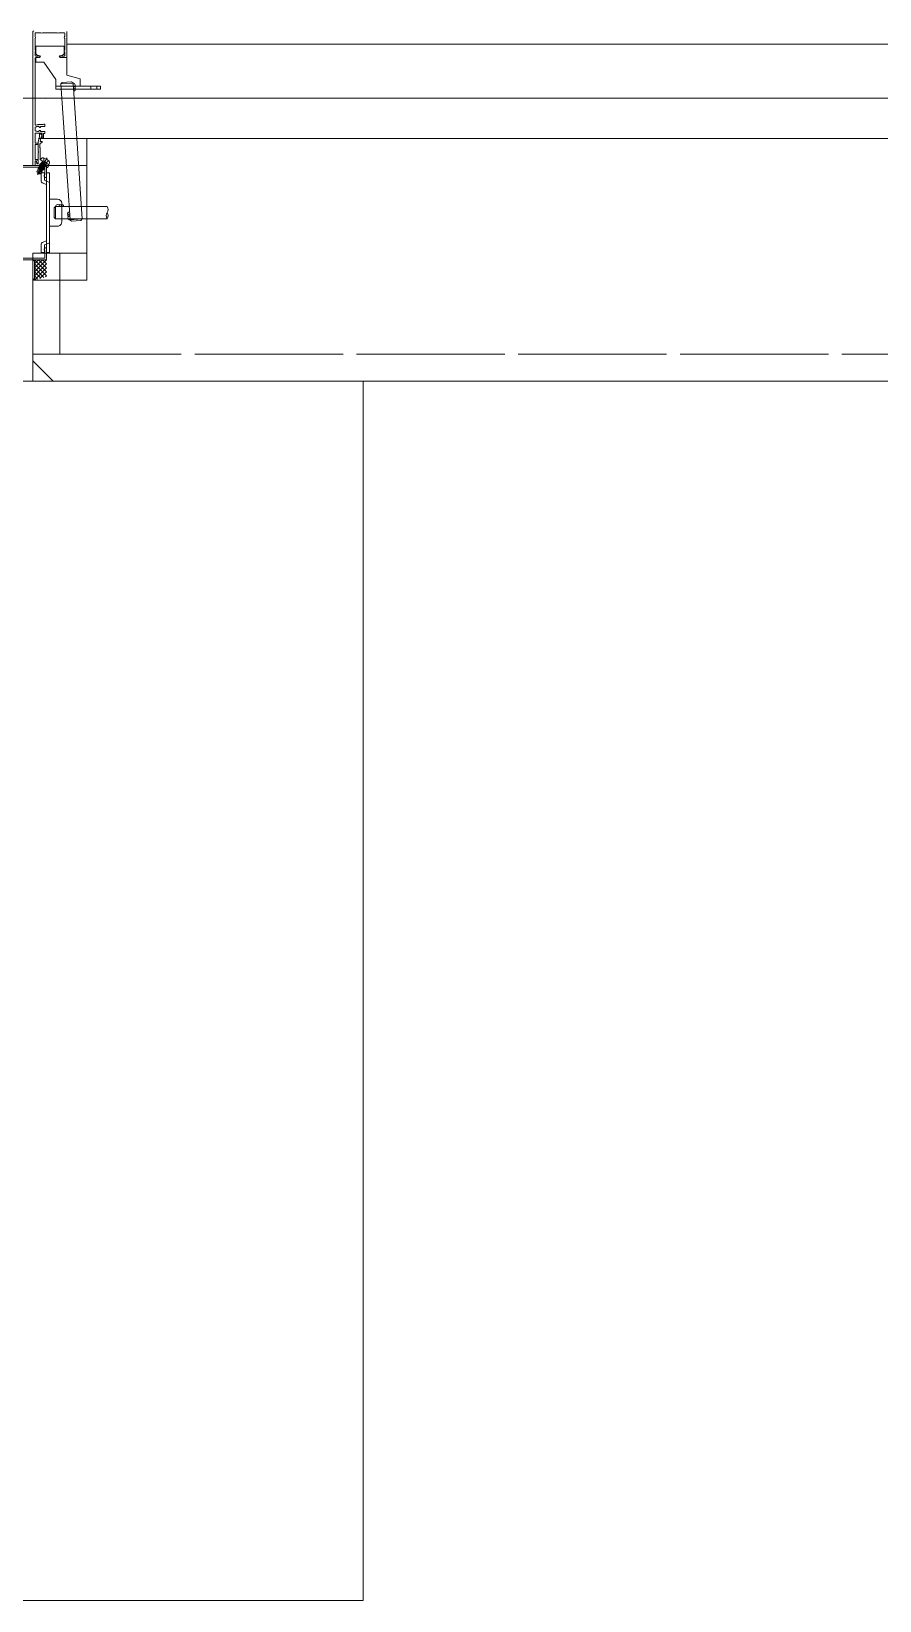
# Model space of a CAD drawing. Units: millimetres at full size, sheet at 1:30. Extents: x -16828 to 149130, y 47892 to 100313.
# Drawn here: x -1301 to -672, y 49751 to 50915 of the extents above; entities that cross this region are included whole.
import ezdxf

# ---------------------------------------------------------------- set-up
doc = ezdxf.new("R2010")
doc.units = ezdxf.units.MM
doc.header["$LTSCALE"] = 30
doc.linetypes.add('DASHED1', pattern=[1.8, 1.2, -0.6])
doc.linetypes.add('DASHED3', pattern=[4, 3, -1])
for name, color, linetype, lineweight in [('0-1', 7, 'Continuous', 15), ('2-1_躯体', 7, 'Continuous', 15), ('2-3_間仕切り', 7, 'Continuous', 15), ('2-A_建具', 7, 'Continuous', 15)]:
    doc.layers.add(name, color=color, linetype=linetype, lineweight=lineweight)

msp = doc.modelspace()

# ---------------------------------------------------------------- linework, layer by layer
at = {"layer": '0-1', "linetype": 'DASHED1'}
msp.add_line((-1260.04, 50835.86), (-2570.04, 50835.86), dxfattribs=at)
at = {"layer": '0-1'}
for p, q in [((-1260.04, 50835.86), (-90.04, 50835.86)), ((-1300.04, 50750.86), (-1300.04, 50670.86)), ((-1300.04, 50750.86), (-1260.04, 50750.86)), ((-1285.04, 50655.86), (-1300.04, 50670.86)), ((-6110.04, 50655.86), (31079.96, 50655.86)), ((-1055.04, 50655.86), (-1055.04, 49750.86))]:
    msp.add_line(p, q, dxfattribs=at)
at = {"layer": '0-1', "linetype": 'DASHED3'}
for p, q in [((-1280.04, 50750.86), (-1280.04, 50675.86)), ((-1280.04, 50675.86), (21780.96, 50675.86))]:
    msp.add_line(p, q, dxfattribs=at)
at = {"layer": '0-1'}
msp.add_lwpolyline([(-2755.04, 50655.86), (-2755.04, 49750.86), (-1055.04, 49750.86)], dxfattribs=at)
at = {"layer": '2-1_躯体'}
for p, q in [((-1260.04, 50835.86), (-1260.04, 50730.86)), ((-1260.04, 50835.86), (-90.04, 50835.86)), ((-1300.04, 50730.86), (-1260.04, 50730.86)), ((-1300.04, 50730.86), (-1300.04, 50655.86)), ((-1300.04, 50655.86), (769.96, 50655.86))]:
    msp.add_line(p, q, dxfattribs=at)
at = {"layer": '2-1_躯体', "linetype": 'DASHED3'}
msp.add_line((-1300.04, 50675.86), (769.96, 50675.86), dxfattribs=at)
at = {"layer": '2-3_間仕切り'}
msp.add_line((-1275.04, 50905.86), (-160.04, 50905.86), dxfattribs=at)
msp.add_lwpolyline([(-5900.04, 55195.86), (-5900.04, 51255.86), (-5510.04, 51255.86), (-5510.04, 50865.86), (-120.04, 50865.86)], dxfattribs=at)
at = {"layer": '2-A_建具'}
for p, q in [((-1275.04, 50882.91), (-1275.04, 50915.36)), ((-1298.04, 50904.41), (-1298.04, 50898.81)), ((-1277.04, 50904.41), (-1298.04, 50904.41)), ((-1277.04, 50898.81), (-1277.04, 50904.41)), ((-1298.54, 50895.36), (-1298.54, 50846.19)), ((-1298.04, 50898.81), (-1296.54, 50897.31)), ((-1298.04, 50895.91), (-1298.04, 50892.41)), ((-1295.24, 50895.91), (-1298.04, 50895.91)), ((-1295.79, 50895.86), (-1298.04, 50895.86)), ((-1296.54, 50897.31), (-1295.24, 50897.31)), ((-1279.84, 50897.31), (-1278.54, 50897.31)), ((-1275.04, 50895.91), (-1279.84, 50895.91)), ((-1275.54, 50895.86), (-1279.29, 50895.86)), ((-1278.54, 50897.31), (-1277.04, 50898.81)), ((-1283.04, 50879.56), (-1283.04, 50872.41)), ((-1265.04, 50880.23), (-1275.04, 50882.91)), ((-1270.35, 50876.96), (-1271.42, 50877.89)), ((-1265.04, 50880.23), (-1265.04, 50874.71)), ((-1291.24, 50865.66), (-1291.04, 50865.86)), ((-1250.04, 50874.71), (-1283.04, 50874.71)), ((-1283.04, 50872.41), (-1250.04, 50872.41)), ((-1270.35, 50876.96), (-1279.33, 50876.36)), ((-1272.53, 50775.56), (-1279.33, 50876.36)), ((-1263.55, 50776.16), (-1270.35, 50876.96)), ((-1257.19, 50872.41), (-1257.19, 50874.71)), ((-1252.69, 50872.41), (-1252.69, 50874.71)), ((-1250.04, 50872.41), (-1250.04, 50874.71)), ((-1298.36, 50843.36), (-1298.32, 50843.21)), ((-1298.32, 50842.71), (-1298.36, 50842.56)), ((-1297.39, 50844.55), (-1297.54, 50844.54)), ((-1296.62, 50844.8), (-1296.74, 50844.75)), ((-1295.74, 50844.58), (-1295.83, 50844.66)), ((-1294.84, 50844.11), (-1294.98, 50844.11)), ((-1291.94, 50846.46), (-1291.24, 50846.46)), ((-1297.54, 50841.39), (-1297.39, 50841.37)), ((-1296.74, 50841.17), (-1296.62, 50841.12)), ((-1295.83, 50841.26), (-1295.74, 50841.35)), ((-1294.98, 50841.81), (-1294.84, 50841.81)), ((-1294.37, 50820.01), (-1293.73, 50820.93)), ((-1288.31, 50816.51), (-1294.37, 50820.01)), ((-1291.92, 50817.25), (-1289.46, 50821.51)), ((-2570.04, 50815.86), (-1260.04, 50815.86)), ((-1296.12, 50813.28), (-1297.26, 50811.3)), ((-1297.26, 50811.3), (-1296.47, 50809.68)), ((-1296, 50811.6), (-1297.23, 50811.37)), ((-1293.52, 50814.48), (-1296.81, 50808.8)), ((-1295.59, 50810.91), (-1296.47, 50809.68)), ((-1296.21, 50809.53), (-1296.47, 50809.68)), ((-1296.16, 50813.87), (-1296.25, 50813.72)), ((-1296.25, 50813.72), (-1296.03, 50813.34)), ((-1296.25, 50813.72), (-1293.63, 50812.77)), ((-1296.03, 50809.84), (-1296.21, 50809.53)), ((-1294.41, 50809.65), (-1296.21, 50809.53)), ((-1296.16, 50813.87), (-1295.72, 50813.87)), ((-1293.49, 50812.9), (-1296.16, 50813.87)), ((-1294.23, 50812.19), (-1296.12, 50813.28)), ((-1296.07, 50813.26), (-1296.03, 50813.34)), ((-1293.78, 50812.62), (-1296.03, 50813.34)), ((-1294.57, 50809.97), (-1296.03, 50809.84)), ((-1295.81, 50814.48), (-1295.9, 50814.32)), ((-1295.9, 50814.32), (-1295.68, 50813.95)), ((-1295.9, 50814.32), (-1292.12, 50812.95)), ((-1295.81, 50814.48), (-1295.37, 50814.48)), ((-1292.03, 50813.1), (-1295.81, 50814.48)), ((-1295.72, 50813.87), (-1295.68, 50813.95)), ((-1295.72, 50813.87), (-1292.6, 50812.88)), ((-1292.56, 50812.95), (-1295.68, 50813.95)), ((-1295.59, 50810.91), (-1293.39, 50812.99)), ((-1295.46, 50815.08), (-1295.55, 50814.93)), ((-1295.55, 50814.93), (-1295.33, 50814.55)), ((-1295.55, 50814.93), (-1291.77, 50813.56)), ((-1295.46, 50815.08), (-1295.02, 50815.08)), ((-1291.68, 50813.71), (-1295.46, 50815.08)), ((-1295.37, 50814.48), (-1295.33, 50814.55)), ((-1295.37, 50814.48), (-1292.25, 50813.48)), ((-1292.21, 50813.56), (-1295.33, 50814.55)), ((-1295.11, 50815.69), (-1295.2, 50815.54)), ((-1295.2, 50815.54), (-1294.98, 50815.16)), ((-1295.2, 50815.54), (-1291.42, 50814.16)), ((-1295.11, 50815.69), (-1294.67, 50815.69)), ((-1291.33, 50814.32), (-1295.11, 50815.69)), ((-1295.02, 50815.08), (-1294.98, 50815.16)), ((-1295.02, 50815.08), (-1291.9, 50814.09)), ((-1291.86, 50814.16), (-1294.98, 50815.16)), ((-1294.76, 50816.29), (-1294.85, 50816.14)), ((-1294.85, 50816.14), (-1294.63, 50815.76)), ((-1294.85, 50816.14), (-1291.07, 50814.77)), ((-1294.76, 50816.29), (-1294.32, 50816.29)), ((-1290.98, 50814.92), (-1294.76, 50816.29)), ((-1294.67, 50815.69), (-1294.63, 50815.76)), ((-1294.67, 50815.69), (-1291.55, 50814.69)), ((-1291.51, 50814.77), (-1294.63, 50815.76)), ((-1294.5, 50816.75), (-1294.28, 50816.37)), ((-1294.32, 50816.29), (-1294.28, 50816.37)), ((-1294.32, 50816.29), (-1291.2, 50815.3)), ((-1294.06, 50817.51), (-1294.15, 50817.36)), ((-1294.15, 50817.36), (-1293.93, 50816.98)), ((-1294.15, 50817.36), (-1290.37, 50815.98)), ((-1293.97, 50816.9), (-1293.93, 50816.98)), ((-1290.81, 50815.98), (-1293.93, 50816.98)), ((-1293.91, 50803.98), (-1293.91, 50810.36)), ((-1293.91, 50810.36), (-1291.61, 50810.36)), ((-1293.8, 50817.96), (-1293.58, 50817.58)), ((-1293.8, 50817.96), (-1290.02, 50816.59)), ((-1293.62, 50817.51), (-1293.58, 50817.58)), ((-1293.62, 50817.51), (-1290.5, 50816.51)), ((-1290.46, 50816.59), (-1293.58, 50817.58)), ((-1293.26, 50811.63), (-1293.52, 50811.78)), ((-1293.45, 50818.57), (-1293.23, 50818.19)), ((-1289.98, 50816.67), (-1293.4, 50818.64)), ((-1293.3, 50811.66), (-1292.91, 50812.35)), ((-1293.27, 50818.11), (-1293.23, 50818.19)), ((-1291.86, 50817.75), (-1293.23, 50818.19)), ((-1293.09, 50818.69), (-1293.19, 50818.52)), ((-1293.07, 50812.56), (-1292.47, 50812.35)), ((-1293.02, 50815.35), (-1292.42, 50816.39)), ((-1292.38, 50812.5), (-1292.98, 50812.72)), ((-1292.6, 50812.88), (-1292.56, 50812.95)), ((-1292.38, 50812.5), (-1292.6, 50812.88)), ((-1292.12, 50812.95), (-1292.56, 50812.95)), ((-1292.38, 50812.5), (-1292.47, 50812.35)), ((-1292.25, 50813.48), (-1292.21, 50813.56)), ((-1292.03, 50813.1), (-1292.25, 50813.48)), ((-1291.77, 50813.56), (-1292.21, 50813.56)), ((-1292.03, 50813.1), (-1292.12, 50812.95)), ((-1291.9, 50814.09), (-1291.86, 50814.16)), ((-1291.68, 50813.71), (-1291.9, 50814.09)), ((-1291.42, 50814.16), (-1291.86, 50814.16)), ((-1291.68, 50813.71), (-1291.77, 50813.56)), ((-1291.61, 50810.36), (-1291.61, 50804.86)), ((-1291.55, 50814.69), (-1291.51, 50814.77)), ((-1291.33, 50814.32), (-1291.55, 50814.69)), ((-1291.07, 50814.77), (-1291.51, 50814.77)), ((-1291.33, 50814.32), (-1291.42, 50814.16)), ((-1291.2, 50815.3), (-1291.16, 50815.38)), ((-1290.98, 50814.92), (-1291.2, 50815.3)), ((-1290.98, 50814.92), (-1291.07, 50814.77)), ((-1290.85, 50815.91), (-1290.81, 50815.98)), ((-1290.63, 50815.53), (-1290.85, 50815.91)), ((-1290.37, 50815.98), (-1290.81, 50815.98)), ((-1290.5, 50816.51), (-1290.46, 50816.59)), ((-1290.28, 50816.13), (-1290.5, 50816.51)), ((-1290.02, 50816.59), (-1290.46, 50816.59)), ((-1290.28, 50816.13), (-1290.37, 50815.98)), ((-1290.09, 50816.96), (-1290.19, 50816.79)), ((-1290.04, 50815.86), (-1290.04, 50807.36)), ((-1290.04, 50810.36), (-1290.04, 50751.36)), ((-1290.04, 50810.36), (-1287.74, 50810.36)), ((-1289.98, 50816.67), (-1290.02, 50816.59)), ((-1288.31, 50816.51), (-1287.83, 50817.53)), ((-1287.74, 50810.36), (-1287.75, 50751.36)), ((-1293.29, 50803.06), (-1290.11, 50801.77)), ((-1291.61, 50804.86), (-1290.11, 50804.25)), ((-1290.11, 50804.25), (-1287.81, 50803.32)), ((-1287.74, 50790.86), (-1281.74, 50790.86)), ((-1283.24, 50785.36), (-1284.24, 50784.36)), ((-1245.04, 50785.36), (-1283.24, 50785.36)), ((-1283.24, 50785.36), (-1283.24, 50776.36)), ((-1278.74, 50787.86), (-1278.74, 50773.86)), ((-1245.04, 50776.36), (-1283.24, 50776.36)), ((-1272.53, 50775.56), (-1263.55, 50776.16)), ((-1272.53, 50775.56), (-1271.47, 50774.63)), ((-1287.74, 50770.86), (-1281.74, 50770.86)), ((-1293.92, 50757.74), (-1293.92, 50751.36)), ((-1293.92, 50751.36), (-1291.62, 50751.36)), ((-1293.29, 50758.67), (-1290.12, 50759.95)), ((-1291.62, 50751.36), (-1291.62, 50756.86)), ((-1290.04, 50754.36), (-1290.04, 50746.36)), ((-1290.04, 50751.36), (-1287.75, 50751.36)), ((-1315.79, 50745.86), (-1290.54, 50745.86)), ((-1290.04, 50736.86), (-1299.04, 50745.86)), ((-1290.04, 50745.86), (-1299.04, 50736.86)), ((-1293.04, 50745.86), (-1299.04, 50739.86)), ((-1296.04, 50745.86), (-1299.04, 50742.86)), ((-1290.04, 50733.86), (-1299.04, 50742.86)), ((-1290.04, 50742.86), (-1299.04, 50733.86)), ((-1292, 50732.82), (-1299.04, 50739.86)), ((-1290.04, 50739.86), (-1299.04, 50730.86)), ((-1290.04, 50739.86), (-1296.04, 50745.86)), ((-1290.04, 50742.86), (-1293.04, 50745.86)), ((-1294.34, 50732.17), (-1299.04, 50736.86)), ((-1296.69, 50731.51), (-1299.04, 50733.86)), ((-1290.04, 50736.86), (-1294.89, 50732.01)), ((-1290.04, 50733.86), (-1290.73, 50733.17))]:
    msp.add_line(p, q, dxfattribs=at)
for points in [[(-1300.04, 50815.86), (-1300.04, 50915.36), (-1299.54, 50915.86)], [(-1298.54, 50913.86), (-1298.54, 50911.69), (-1298.47, 50911.5)], [(-1294.18, 50914.29), (-1294.37, 50914.36), (-1298.04, 50914.36)], [(-1282.18, 50914.29), (-1282.37, 50914.36), (-1292.71, 50914.36), (-1292.9, 50914.29)], [(-1277.04, 50914.36), (-1280.71, 50914.36), (-1280.9, 50914.29)], [(-1276.61, 50911.5), (-1276.54, 50911.69), (-1276.54, 50913.86)], [(-1298.47, 50910.22), (-1298.54, 50910.03), (-1298.54, 50901.69), (-1298.47, 50901.5)], [(-1276.61, 50901.5), (-1276.54, 50901.69), (-1276.54, 50910.03), (-1276.61, 50910.22)], [(-1298.47, 50900.22), (-1298.54, 50900.03), (-1298.54, 50897.56)], [(-1298.04, 50897.06), (-1296.53, 50897.06), (-1296.32, 50897.15)], [(-1298.04, 50892.41), (-1292.04, 50892.41), (-1283.04, 50879.56)], [(-1278.77, 50897.15), (-1278.56, 50897.06), (-1277.04, 50897.06)], [(-1276.54, 50897.56), (-1276.54, 50900.03), (-1276.61, 50900.22)], [(-1271.42, 50877.89), (-1278.4, 50877.42), (-1279.33, 50876.36)], [(-1296.54, 50846.16), (-1292.46, 50846.16), (-1291.94, 50846.46)], [(-1291.24, 50846.46), (-1291.24, 50844.86), (-1294.14, 50844.86), (-1294.44, 50844.54)], [(-1294.44, 50841.38), (-1294.14, 50841.06), (-1291.24, 50841.06), (-1291.24, 50839.46), (-1292.24, 50839.46), (-1292.24, 50836.46), (-1293.64, 50836.46), (-1293.64, 50836.96), (-1293.24, 50837.53), (-1293.24, 50839.76), (-1298.54, 50839.76), (-1298.54, 50832.36), (-1296.64, 50832.36)], [(-1296.64, 50831.36), (-1298.54, 50831.36), (-1298.54, 50820.36), (-1296.37, 50820.36), (-1296.14, 50817.8)], [(-1296.14, 50826.32), (-1296.14, 50833.37), (-1295.14, 50837.11), (-1295.14, 50839.06)], [(-1294.94, 50831.56), (-1294.94, 50829.16), (-1294.64, 50828.86), (-1294.64, 50820.16), (-1291.73, 50818.48), (-1291.63, 50818.29), (-1291.16, 50818.01), (-1290.94, 50818.02), (-1288.13, 50816.4), (-1289.25, 50814.46), (-1290.04, 50814.46)], [(-1294.21, 50839.31), (-1293.08, 50837.37), (-1293.89, 50837.15), (-1294.79, 50833.76), (-1293.74, 50833.76)], [(-1297.13, 50817.67), (-1297.41, 50819.26), (-1298.54, 50819.26), (-1298.54, 50815.86)], [(-1297.55, 50818.65), (-1297.27, 50817.06), (-1296.14, 50817.06), (-1296.14, 50825.4), (-1296.02, 50825.59), (-1296.02, 50826.14), (-1296.14, 50826.32)], [(-1291.93, 50821.33), (-1292.06, 50819.31), (-1291.37, 50818.21)], [(-1288.38, 50819.28), (-1290.07, 50818.16), (-1291.37, 50818.21)], [(-1291.14, 50809.16), (-1291.14, 50814.66), (-1313.41, 50814.66), (-1313.41, 50791.86), (-1313.84, 50791.43), (-1313.84, 50770.29), (-1313.41, 50769.86), (-1313.41, 50761.86), (-1313.84, 50761.43), (-1313.84, 50754.79), (-1313.41, 50754.36), (-1313.41, 50750.36), (-1313.84, 50749.93), (-1313.84, 50747.06), (-1291.14, 50747.06), (-1291.14, 50752.56)], [(-1296.03, 50809.84), (-1293, 50812.69), (-1294.57, 50809.97)], [(-1295.64, 50810.81), (-1296, 50811.6), (-1295.42, 50812.88)], [(-1292.19, 50815.86), (-1294.66, 50817.29), (-1295.49, 50815.86)], [(-1293.26, 50811.63), (-1294.41, 50809.65), (-1294.57, 50809.97)], [(-1290.63, 50815.53), (-1294.41, 50816.9), (-1294.5, 50816.75), (-1290.72, 50815.38)], [(-1294.41, 50816.9), (-1293.97, 50816.9), (-1290.85, 50815.91)], [(-1290.63, 50815.53), (-1290.72, 50815.38), (-1291.16, 50815.38), (-1294.28, 50816.37)], [(-1290.28, 50816.13), (-1294.06, 50817.51), (-1293.62, 50817.51)], [(-1290.4, 50816.91), (-1293.71, 50818.11), (-1293.8, 50817.96)], [(-1293.71, 50818.11), (-1293.27, 50818.11), (-1291.52, 50817.55)], [(-1293.4, 50818.64), (-1293.45, 50818.57), (-1292.98, 50818.4)], [(-1292.47, 50812.35), (-1292.91, 50812.35), (-1293.15, 50812.42)], [(-1290.54, 50806.86), (-1291.04, 50806.86), (-1291.67, 50807.95), (-1291.67, 50808.56)], [(-1284.24, 50784.36), (-1284.24, 50777.36), (-1283.24, 50776.36)], [(-1271.47, 50774.63), (-1264.48, 50775.1), (-1263.55, 50776.16)], [(-1291.67, 50753.16), (-1291.67, 50753.77), (-1291.04, 50754.86), (-1290.54, 50754.86)], [(-1291.62, 50756.86), (-1290.12, 50757.47), (-1287.82, 50758.4)], [(-1300.04, 50745.86), (-1299.04, 50744.86), (-1299.04, 50731.86), (-1300.04, 50730.86)]]:
    msp.add_lwpolyline(points, dxfattribs=at)
for centre, radius, start, end in [((-1298.04, 50913.86), 0.5, 90.00001, 179.99999), ((-1293.54, 50915.06), 1, 230.28486, 309.71514), ((-1281.54, 50915.06), 1, 230.28486, 309.71514), ((-1277.04, 50913.86), 0.5, 0.00001, 89.99999), ((-1299.24, 50910.86), 1, 320.28486, 39.71514), ((-1299.24, 50900.86), 1, 320.28486, 39.71514), ((-1275.84, 50910.86), 1, 140.28486, 219.71514), ((-1275.84, 50900.86), 1, 140.28486, 219.71514), ((-1298.04, 50897.56), 0.5, 180.00001, 269.99999), ((-1298.04, 50895.36), 0.5, 90.00001, 179.99999), ((-1295.79, 50896.61), 0.75, 270.00002, 134.41533), ((-1295.24, 50896.61), 0.7, 270, 90), ((-1279.84, 50896.61), 0.7, 90, 270), ((-1279.29, 50896.61), 0.75, 45.58467, 269.99998), ((-1277.04, 50897.56), 0.5, 270.00001, 359.99999), ((-1275.54, 50896.36), 0.5, 270.00001, 359.99999), ((-1270.25, 50875.47), 1.5, 273.85934, 93.85934), ((-1270.15, 50873.97), 1.5, 273.85934, 33.85934), ((-1270.05, 50872.47), 1.5, 273.85934, 33.85934), ((-1298.14, 50846.19), 0.4, 180.00006, 296.38784), ((-1297.77, 50843.82), 0.75, 72.2996, 217.70036), ((-1297.77, 50842.1), 0.75, 142.29964, 287.7004), ((-1296.54, 50842.96), 1.8, 171.96925, 188.03075), ((-1296.54, 50842.96), 3.2, 89.99998, 116.38778), ((-1296.54, 50842.96), 1.8, 96.26017, 118.03073), ((-1296.28, 50844.44), 0.5, 26.86995, 133.13013), ((-1296.54, 50842.96), 1.8, 44.79286, 63.73983), ((-1294.98, 50844.51), 0.4, 224.79276, 269.99993), ((-1294.84, 50844.51), 0.4, 269.99999, 4.09604), ((-1296.54, 50842.96), 1.8, 241.96927, 263.73983), ((-1296.64, 50831.86), 0.5, 269.99999, 90.00001), ((-1296.28, 50841.48), 0.5, 226.86987, 333.13005), ((-1296.54, 50842.96), 1.8, 296.26017, 315.20714), ((-1294.98, 50841.41), 0.4, 90.00007, 135.20724), ((-1294.64, 50839.06), 0.5, 29.99999, 180), ((-1293.74, 50831.56), 1.2, 90.00001, 179.99999), ((-1294.84, 50841.41), 0.4, 355.90396, 90.00001), ((-1293.74, 50833.26), 0.5, 269.99999, 90.00001), ((-1298.04, 50818.56), 0.5, 9.99999, 180), ((-1292.66, 50820.19), 1.3, 75.88085, 145), ((-1293.52, 50818.94), 0.5, 330, 60), ((-1294.54, 50812.72), 9, 44.11915, 75.88085), ((-1289.01, 50818.08), 1.3, 335, 44.11915), ((-1296.64, 50817.76), 0.5, 190.00001, 5), ((-1293.21, 50812.82), 0.248, 330, 137.19096), ((-1291.37, 50808.56), 0.3, 96.69977, 180), ((-1291.44, 50809.16), 0.3, 276.69977, 0), ((-1290.54, 50815.36), 0.5, 0, 90), ((-1290.54, 50807.36), 0.5, 270, 0), ((-1289.66, 50816.71), 0.5, 60, 150), ((-1292.91, 50803.98), 1, 180, 247.99665), ((-1281.74, 50785.36), 1.5, 0, 180), ((-1281.74, 50787.86), 3, 359.99878, 89.99845), ((-1280.24, 50785.36), 1.5, 0, 120), ((-1278.74, 50785.36), 1.5, 0, 120), ((-1248.35, 50783.11), 4, 325.77113, 34.22887), ((-1281.74, 50773.86), 3, 269.99873, 359.99878), ((-1272.83, 50780.05), 1.5, 93.85934, 213.85934), ((-1272.73, 50778.55), 1.5, 93.85934, 213.85934), ((-1272.63, 50777.05), 1.5, 93.85934, 273.85934), ((-1241.73, 50778.61), 4, 145.77113, 214.22887), ((-1248.35, 50778.61), 4, 325.77113, 34.22887), ((-1292.92, 50757.74), 1, 111.99783, 180), ((-1291.37, 50753.16), 0.3, 180, 263.30023), ((-1291.44, 50752.56), 0.3, 0, 83.30023), ((-1290.54, 50754.36), 0.5, 0, 90), ((-1290.54, 50746.36), 0.5, 270, 0)]:
    msp.add_arc(centre, radius, start, end, dxfattribs=at)

doc.saveas('drawing.dxf')
